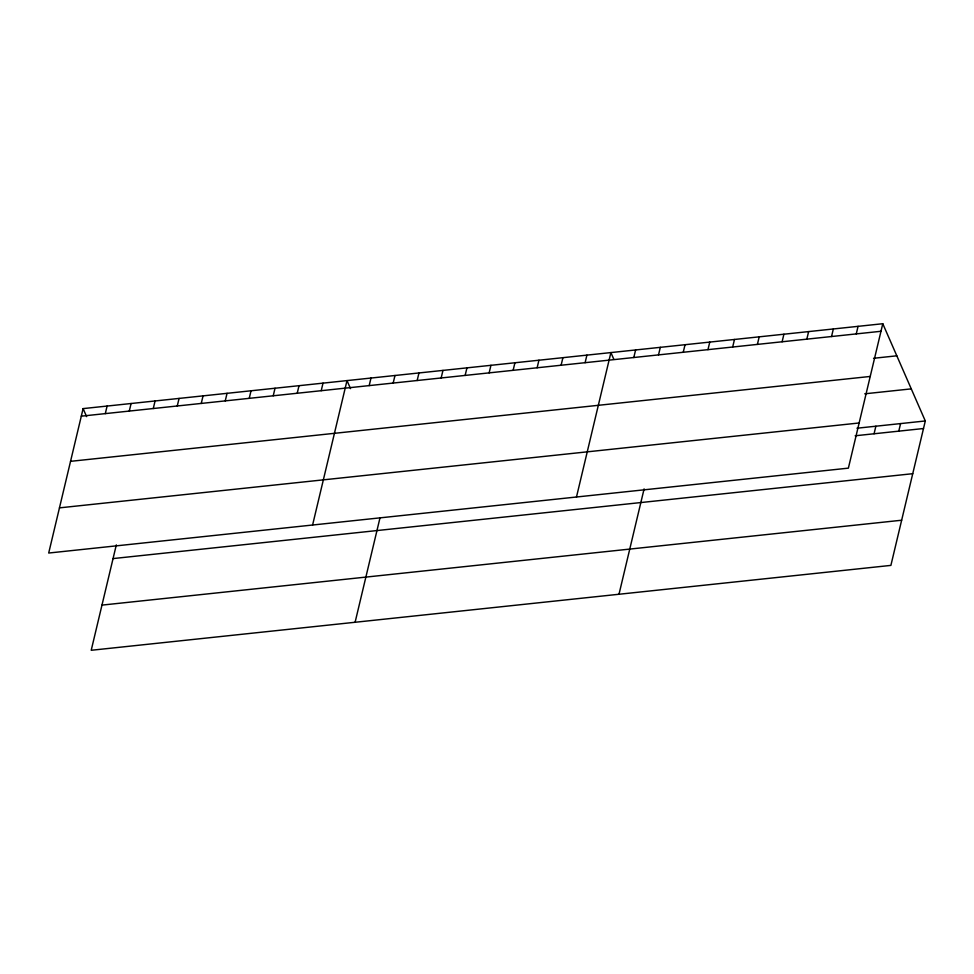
<?xml version="1.0" encoding="UTF-8"?>
<svg xmlns="http://www.w3.org/2000/svg" width="974" height="974" viewBox="0 0 974 974"><rect width="100%" height="100%" fill="white"/><g stroke="black" fill="none" stroke-linecap="round" stroke-linejoin="round"><path stroke-width="1.46" d="M83.107 408.605L48.7 553.037L848.378 468.141L882.785 323.721L83.107 408.605L86.613 416.628M105.302 413.621L107.103 406.061M129.286 411.077L131.088 403.516M116.32 544.892L91.215 650.279L890.893 565.395L925.3 420.963L882.785 323.721M153.271 408.532L155.073 400.971M177.268 405.988L179.07 398.427M201.253 403.443L203.055 395.87M225.25 400.886L227.052 393.326M249.234 398.342L251.036 390.781M273.231 395.797L275.033 388.236M297.216 393.252L299.018 385.692M321.213 390.708L323.015 383.147M312.593 525.023L347 380.591L350.506 388.614M369.183 385.607L370.984 378.046M393.179 383.062L394.981 375.501M355.108 622.264L379.897 518.253M417.164 380.517L418.966 372.957M441.161 377.973L442.963 370.412M465.146 375.428L466.948 367.855M489.143 372.884L490.945 365.311M513.128 370.327L514.929 362.766M537.124 367.782L538.926 360.222M561.109 365.238L562.911 357.677M585.106 362.693L586.908 355.133M576.486 497.008L610.893 352.576L613.815 359.272M633.806 357.519L635.608 349.958M658.521 354.901L660.323 347.328M619.001 594.25L644.106 488.875M683.237 352.271L685.039 344.711M707.964 349.654L709.766 342.081M732.679 347.024L734.481 339.463M757.395 344.406L759.196 336.834M782.11 341.777L783.912 334.216M806.825 339.159L808.627 331.586M831.54 336.529L833.342 328.969M856.268 333.912L858.07 326.339M874.068 433.771L875.87 426.21M898.783 431.153L900.585 423.593M81.305 416.166L880.983 331.282M873.544 358.286L896.811 355.814M70.542 461.335L870.22 376.451M864.742 393.813L911.274 388.869M59.463 507.868L859.129 422.984M856.962 428.219L925.3 420.963M855.16 435.78L923.498 428.523M113.069 558.577L912.735 473.693M101.978 605.11L901.656 520.226"/></g></svg>
